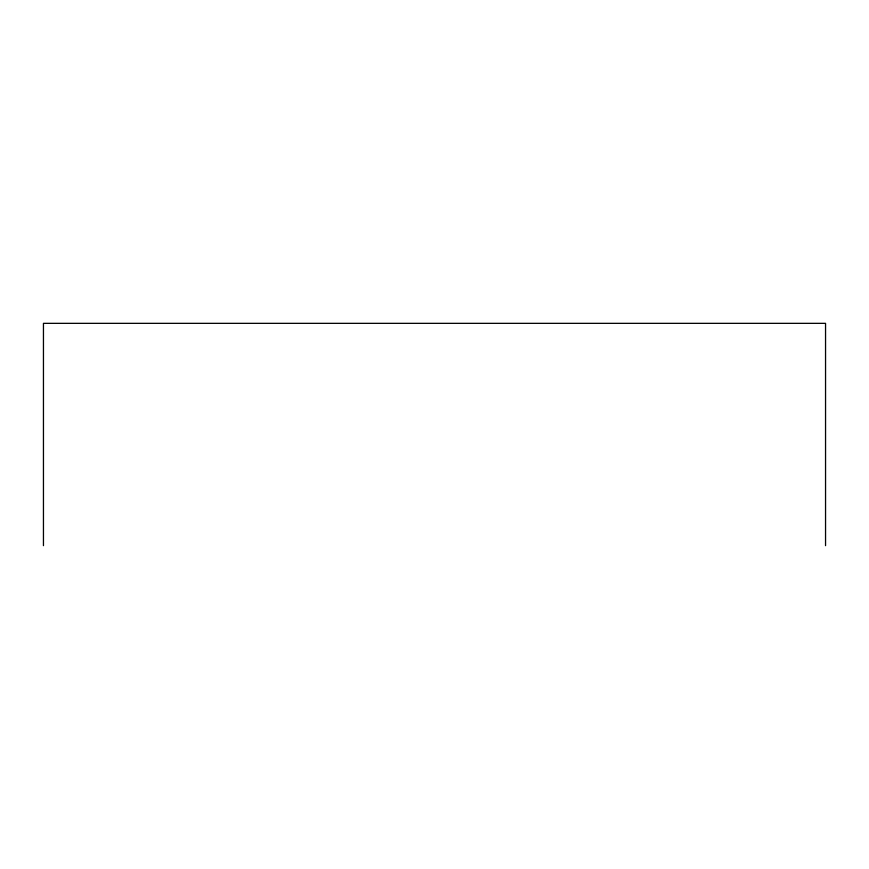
<?xml version="1.0" encoding="UTF-8"?>
<svg xmlns="http://www.w3.org/2000/svg" width="869" height="869" viewBox="0 0 869 869"><rect width="100%" height="100%" fill="white"/><g stroke="black" fill="none" stroke-linecap="round" stroke-linejoin="round"><path stroke-width="1.3" d="M825.55 545.656L825.55 323.344L43.45 323.344L43.45 545.656"/></g></svg>
